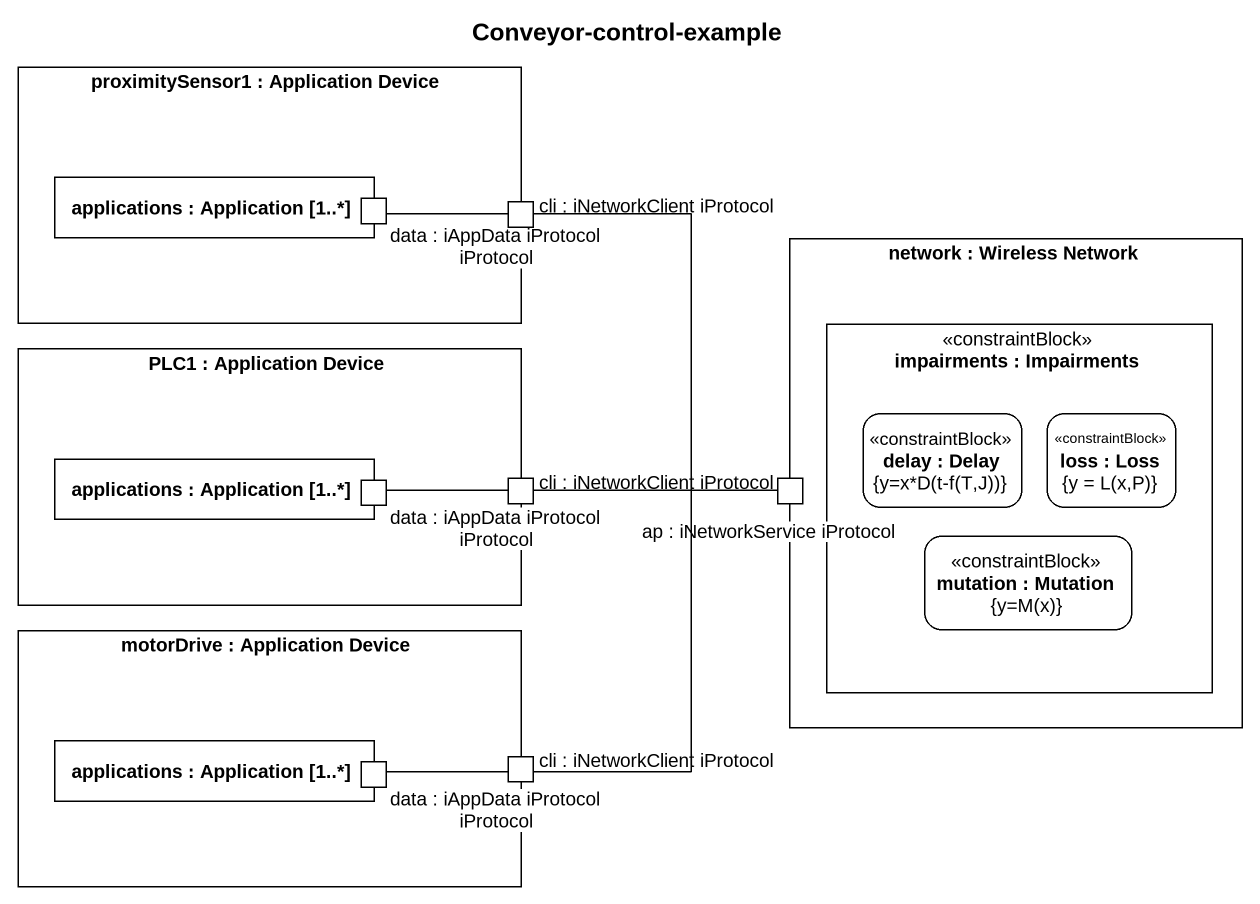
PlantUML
@startuml
title Conveyor-control-example
rectangle "proximitySensor1 : Application Device" as proximitySensor1 {
  rectangle "applications : Application [1..*]" as applications {
    port "data : iAppData iProtocol iProtocol" as data_iAppData_iProtocol
  }
  port "cli : iNetworkClient iProtocol" as cli_iNetworkClient_iProtocol
}
rectangle "network : Wireless Network" as network_ {
  rectangle "impairments : Impairments" as impairments <<constraintBlock>> {
    rectangle "delay : Delay\n{y=x*D(t-f(T,J))}" as delay <<constraintBlock>>
    rectangle "loss : Loss\n{y = L(x,P)}" as loss <<constraintBlock>>
    rectangle "mutation : Mutation\n{y=M(x)}" as mutation <<constraintBlock>>
  }
  port "ap : iNetworkService iProtocol" as ap_iNetworkService_iProtocol
}
rectangle "PLC1 : Application Device" as PLC1 {
  rectangle "applications : Application [1..*]" as applications_2 {
    port "data : iAppData iProtocol iProtocol" as data_iAppData_iProtocol_2
  }
  port "cli : iNetworkClient iProtocol" as cli_iNetworkClient_iProtocol_2
}
rectangle "motorDrive : Application Device" as motorDrive {
  rectangle "applications : Application [1..*]" as applications_3 {
    port "data : iAppData iProtocol iProtocol" as data_iAppData_iProtocol_3
  }
  port "cli : iNetworkClient iProtocol" as cli_iNetworkClient_iProtocol_3
}
data_iAppData_iProtocol -right- cli_iNetworkClient_iProtocol
cli_iNetworkClient_iProtocol -- ap_iNetworkService_iProtocol
data_iAppData_iProtocol_2 -right- cli_iNetworkClient_iProtocol_2
cli_iNetworkClient_iProtocol_2 -right- ap_iNetworkService_iProtocol
data_iAppData_iProtocol_3 -right- cli_iNetworkClient_iProtocol_3
cli_iNetworkClient_iProtocol_3 -up- ap_iNetworkService_iProtocol
@enduml
